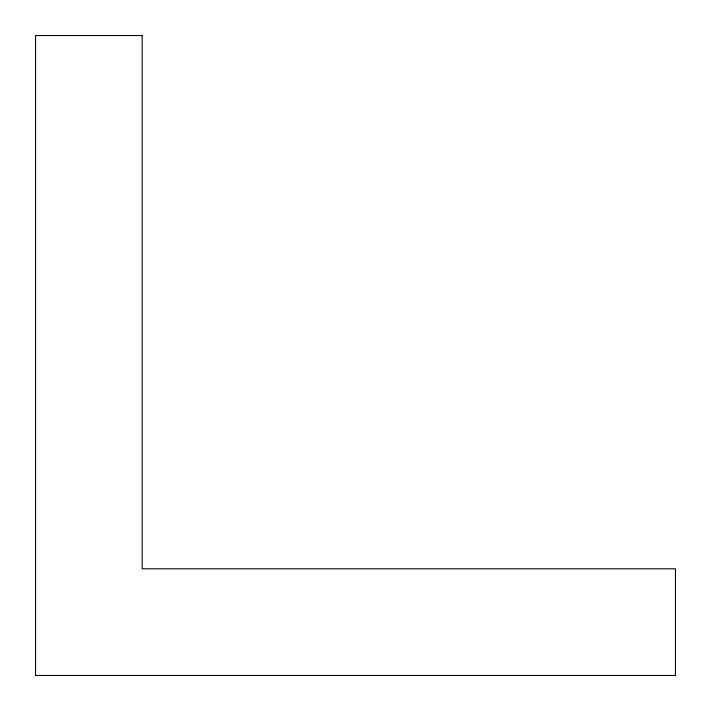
<?xml version="1.0" encoding="UTF-8"?>
<svg xmlns="http://www.w3.org/2000/svg" width="711" height="711" viewBox="0 0 711 711"><rect width="100%" height="100%" fill="white"/><g stroke="black" fill="none" stroke-linecap="round" stroke-linejoin="round"><path stroke-width="1.07" d="M142.2 35.55L35.55 35.55L35.55 675.45L675.45 675.45L675.45 568.8L142.2 568.8L142.2 35.55"/></g></svg>
